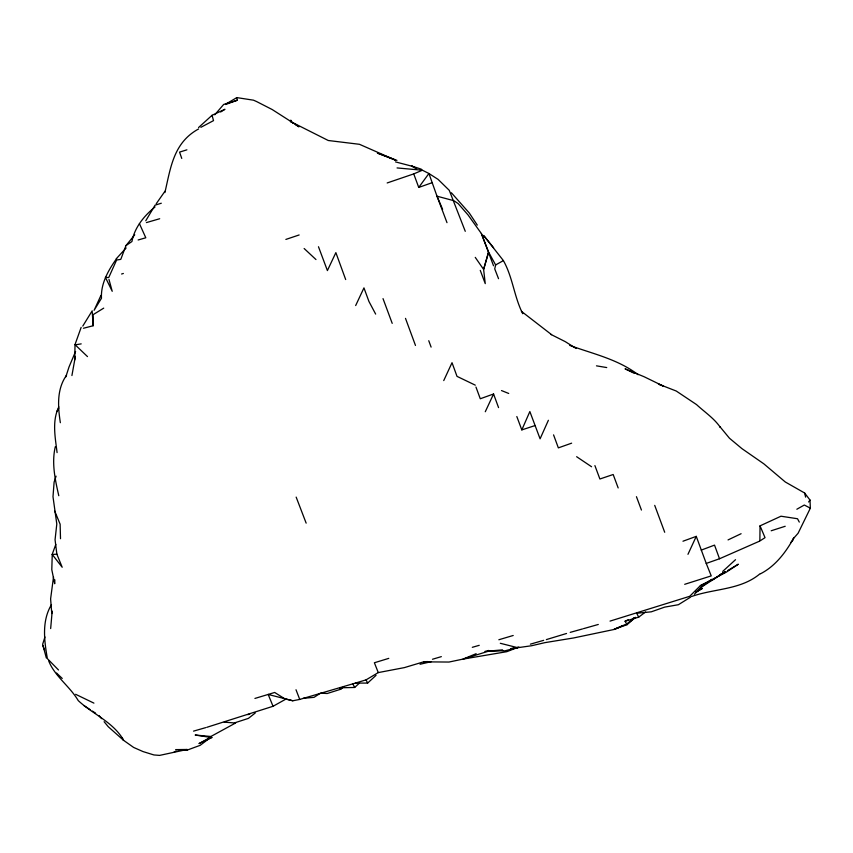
<?xml version="1.0" encoding="UTF-8"?>
<svg xmlns="http://www.w3.org/2000/svg" width="853" height="853" viewBox="0 0 853 853"><rect width="100%" height="100%" fill="white"/><g stroke="black" fill="none" stroke-linecap="round" stroke-linejoin="round"><path stroke-width="1.28" d="M60.35 422.693C57.876 406.636 56.597 389.203 66.545 375.245M760.044 525.853L759.863 541.005L765.024 537.646L760.044 525.853L780.985 516.214L797.523 518.741L799.293 522.1M71.919 375.544L74.723 359.955L75.021 344.751M52.236 554.493L62.194 567.256L56.863 554.162L52.236 554.493L51.798 569.719L54.688 583.729L54.848 579.848M50.658 628.565L52.193 611.121M58.825 406.87C51.83 421.158 55.285 437.514 57.076 452.602M53.526 576.927L50.604 598.913L51.766 613.552M74.723 359.955L75.416 356.373M55.317 446.652C51.447 462.955 55.146 479.717 58.782 495.71M397.061 167.934L422.406 170.216L428.92 173.5L437.003 196.19L453.807 200.679L458.114 203.536L468.03 214.913L481.369 233.519L488.748 252.424L495.625 264.942L494.729 268.866L498.536 278.686M488.332 252.584L483.619 269.431L485.25 283.623L480.26 270.358M481.369 233.519L488.545 252.52L483.619 269.431L475.26 257.371M44.953 636.956L42.65 644.282L46.339 657.994M65.788 376.951L69.018 366.971L75.586 351.468M164.896 192.565C170.675 167.742 173.415 142.686 198.61 128.942M75.085 344.367L81.152 327.381M56.074 476.155L54.112 482.116L52.993 496.702L56.799 524.019L55.061 539.757L56.863 554.162M52.236 554.237L55.818 544.406M134.742 234.81L125.956 245.611L120.795 259.355L116.594 260.037L108.747 277.513M186.85 750.224L187.127 749.478L175.814 749.616L186.85 750.224L200.167 745.33L210.979 737.173M760.46 573.802C775.484 566.136 786.103 551.934 794.026 537.465M535.098 425.551L521.812 429.901L529.852 411.551L540.088 438.815L548.383 420.284M51.489 604.606C41.573 621.069 44.271 640.635 47.384 658.644L58.484 669.957M100.953 295.383L94.107 310.3L101.475 298.251C100.633 283.633 108.416 270.134 116.605 258.587M687.966 554.322L696.261 536.366L682.976 541.218M443.741 380.587L452.026 362.706L457.016 376.365L475.292 385.161M485.282 411.732L493.567 393.99L480.282 398.756L475.963 387.059M355.669 305.545L363.954 287.887L368.944 301.482L375.651 314.085M634.429 373.379L625.046 368.816L644.154 376.759L663.335 386.1L658.441 384.085L676.237 391.026L696.517 404.578C704.45 411.914 714.089 418.301 720.231 427.214L719.943 426.692L729.454 438.218L741.939 448.635L763.819 463.819L785.293 481.988L804.614 492.991L809.998 500.039L810.35 508.175L798.109 533.232L792.48 539.661M155.022 206.97C144.104 215.83 134.625 227.388 131.927 241.527L125.956 245.611M56.724 411.722L58.729 408.331M145.778 220.756L155.054 205.168L161.302 203.227M82.784 326.081L92.177 310.844L93.126 325.75L83.477 328.256M156.248 203.696L164.96 191.264M808.612 501.99L809.998 500.039M422.406 170.216L413.737 173.895L418.738 187.436L428.92 173.5L438.122 179.418L449.264 190.336L465.269 231.312M214.753 114.803L223.678 104.439L237.251 100.27L236.803 97.605L253.501 100.185L256.593 101.55L272.192 109.536L298.945 126.66M790.539 542.817L793.119 539.874M198.557 127.534L212.056 115.304L224.947 109.28L220.65 111.978M116.307 258.715L126.137 247.956M694.395 594.232L701.497 587.099L725.391 571.563L713.236 579.496L700.388 585.638L689.693 596.311L610.034 621.112M701.816 586.469L696.027 592.195L702.392 588.389L695.899 592.078M735.521 559.685L722.704 571.414M343.716 686.804L340.742 689.235L339.643 687.795L354.677 687.465L359.294 683.221M254.919 698.436L268.183 694.438L292.824 700.771L299.734 699.428L355.36 683.093L367.632 683.082L376.045 675.352M633.96 617.721L627.637 623.543L634.376 617.977M623.127 625.462L614.096 629.29L626.976 624.727L635.538 617.305M255.228 713.023L248.404 718.386L234.895 722.768L235.556 723.024L210.872 736.491L195.166 735.041L211.843 737.578L210.872 736.491M626.976 624.727L625.089 621.219L638.716 617.135L645.593 611.964M702.808 585.766L711.754 579.336M759.916 573.845C740.66 590.031 714.228 588.485 691.559 596.503M320.216 693.35L314.043 697.338L303.167 698.33M690.674 597.089L678.391 604.713L664.69 607.112L651.308 611.814L636.69 613.264L638.716 617.135M103.714 308.136L93.084 314.693L93.126 325.75M173.649 752.442L175.889 751.088M355.36 683.093L366.108 679.841L378.274 672.59L404.386 667.611L423.589 661.853L427.492 661.544M727.492 570.668L738.335 564.206L726.202 572.235L700.388 585.638M225.544 104.269L236.803 97.605M796.841 509.241L804.326 505.019L810.35 508.175M273.045 706.284L285.563 699.289L274.677 692.465L268.183 694.438L273.045 706.284L206.81 727.321M495.625 264.942L503.398 260.602C512.749 277.182 514.124 296.716 522.729 313.712M208.718 738.229L198.962 743.613L211.843 737.578M200.881 127.321L213.517 120.625L212.056 115.304M719.505 574.911L725.263 571.915M625.089 621.219L628.416 619.63M728.046 539.917L741.108 533.711M247.892 714.707L250.11 713.705M759.405 541.228L719.516 558.758L706.241 563.428L696.261 536.366M625.281 624.599L614.672 629.354L573.557 637.969L544.992 642.629L531.568 645.742L510.51 648.717L518.144 647.406L504.837 650.85L489.675 650.828L463.03 659.102L448.977 662.045L423.589 661.853M476.145 653.686L463.03 659.102L506.821 651.681L518.848 647.011M701.251 550.11L714.526 545.12L719.516 558.758M225.587 104.514L237.251 100.27M418.738 187.436L432.013 182.734M571.638 443.165L558.352 447.878L553.565 434.881M387.177 182.958L413.737 173.895M48.738 661.011C54.795 676.344 69.861 686.356 78.241 700.601C92.209 713.652 111.114 721.148 121.936 737.461L123.578 740.329L133.644 747.441L142.995 751.568L153.913 754.948L159.596 755.395L187.127 749.478M285.862 239.426L299.147 234.959M771.187 530.769L785.197 526.28M388.776 658.367L374.382 662.76L378.274 672.59M340.742 689.235L327.189 693.51L320.771 693.169M186.892 149.829L179.556 152.111L181.753 158.423M566.531 633.48L546.357 639.601M684.692 584.316L711.242 575.892L706.241 563.428M513.207 635.485L498.845 639.75M121.584 274.016L123.365 273.472M432.482 659.252L441.342 656.639M146.417 222.59L159.692 218.731M138.133 239.981L145.799 237.774L139.423 223.635M193.546 731.128L205.712 727.63M530.395 644.154L543.67 640.336M472.306 647.32L479.226 645.326M598.294 624.46L583.495 628.661M570.22 632.372L582.503 628.938M484.941 651.425L488.705 650.455M420.049 664.252L431.458 661.619M81.195 343.876L75.203 344.847L87.496 356.597M224.19 722.15L235.556 723.024M108.31 277.588L105.399 277.332L112.223 291.299L108.96 279.4M596.471 365.841L606.728 367.568M284.827 698.82L292.824 700.771M500.316 643.29L517.078 647.534M395.504 161.899L412.138 166.25L416.563 168.553M421.339 169.182L411.466 165.94L416.637 168.595M569.687 345.39C593.07 353.899 617.956 359.23 638.119 374.712M396.944 160.375L377.389 153.082L395.525 160.161L359.476 144.306L328.266 140.5L290.969 121.723L290.884 120.358L290.148 120.593L290.82 121.659L290.884 120.358L290.969 121.723L293.208 123.163M501.5 390.557L508.708 393.468M75.64 694.299L93.915 703.128M550.931 334.429L565.251 341.637L576.116 348.482M295.437 124.602L298.795 126.756M84.042 705.655L90.354 709.76M92.455 711.125L95.611 713.183M576.628 456.707L591.577 466.751M521.428 311.345L551.571 334.653M304.137 248.511L315.962 259.547M56.543 673.028L62.237 678.444M451.354 192.735L469.289 213.026L477.296 225.107M99.087 715.624L101.592 718.663M104.109 721.702L108.288 726.756L123.578 740.329L122.171 738.069M483.587 235.407L503.398 260.602M484.227 236.174L493.578 247.765M352.833 683.861L354.677 687.465M366.108 679.841L367.632 683.082M442.622 209.337L437.003 196.19L446.993 222.665M54.741 511.128L60.126 524.2L60.51 538.712M296.002 689.746L299.734 699.428M42.863 645.614L44.676 650.317M296.162 497.107L306.152 523.134M392.209 323.362L383.018 298.625M488.545 252.52L493.535 265.784M664.7 532.261L654.72 505.381M636.445 496.691L641.435 510.041M516.822 416.541L521.812 429.901M618.169 487.948L613.179 474.513L599.894 479.002L594.904 465.599M415.475 345.444L405.495 318.372M345.678 279.549L335.869 252.637L327.403 270.582L318.478 246.741M493.567 393.99L498.557 407.606M428.76 340.71L431.106 347.107M804.614 492.991L805.627 497.139M489.675 650.828L502.62 650.242L489.675 650.828"/></g></svg>
